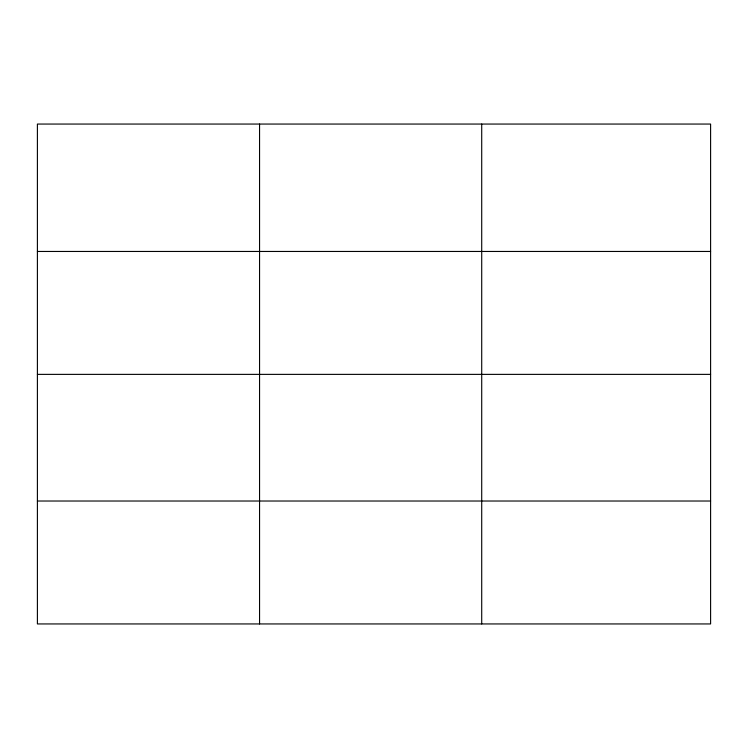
<?xml version="1.0" encoding="UTF-8"?>
<svg xmlns="http://www.w3.org/2000/svg" width="748" height="748" viewBox="0 0 748 748"><rect width="100%" height="100%" fill="white"/><g stroke="black" fill="none" stroke-linecap="round" stroke-linejoin="round"><path stroke-width="1.12" d="M710.6 374.374L710.6 124.056L37.4 124.056L37.4 623.944L710.6 623.944L710.6 374.374L37.4 374.374M37.4 251.459L710.6 251.459M37.4 501.02L710.6 501.02M481.712 124.056L481.712 623.944M259.556 124.056L259.556 623.944"/></g></svg>
